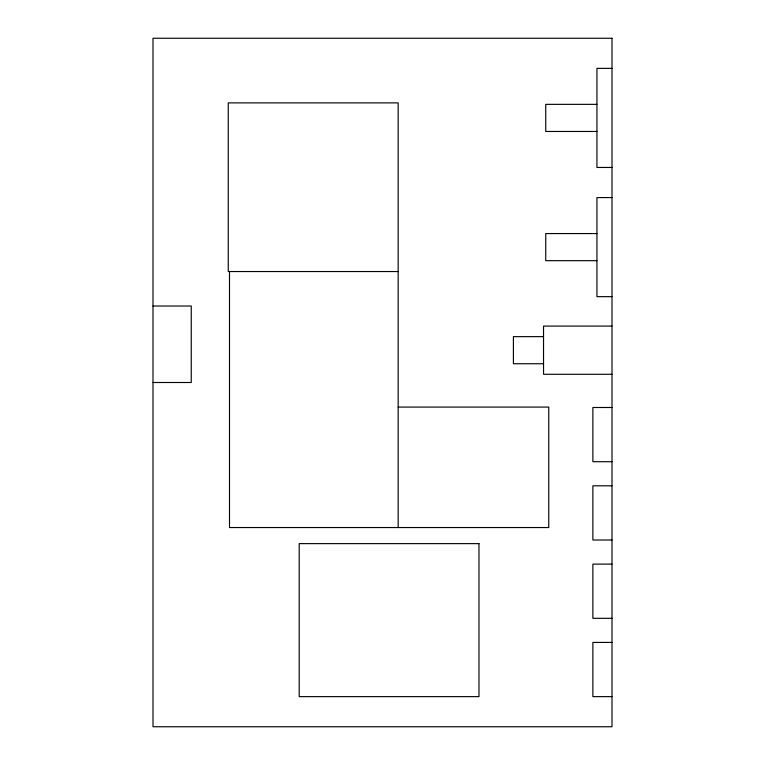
<?xml version="1.0" encoding="UTF-8"?>
<svg xmlns="http://www.w3.org/2000/svg" width="765" height="765" viewBox="0 0 765 765"><rect width="100%" height="100%" fill="white"/><g stroke="black" fill="none" stroke-linecap="round" stroke-linejoin="round"><path stroke-width="1.15" d="M612 68.372L596.939 68.372L596.939 167.459L612 167.459M596.939 104.356L545.741 104.356L545.741 131.465L596.939 131.465M612 197.571L596.939 197.571L596.939 296.657L612 296.657M596.939 233.564L545.741 233.564L545.741 260.674L596.939 260.674M398.163 271.537L228.247 271.537L228.247 102.883L398.163 102.883L398.163 527.544M153 306.019L191.25 306.019L191.25 382.5L153 382.5M612 326.091L543.533 326.091L543.533 374.286L612 374.286M543.533 336.638L513.411 336.638L513.411 363.738L543.533 363.738M398.163 407.076L548.754 407.076L548.754 527.544L229.5 527.544L229.5 271.537M612 407.496L592.875 407.496L592.875 461.706L612 461.706M612 485.804L592.875 485.804L592.875 540.014L612 540.014M612 564.111L592.875 564.111L592.875 618.321L612 618.321M612 642.418L592.875 642.418L592.875 696.628L612 696.628M612 38.25L153 38.25L153 726.75L612 726.75L612 38.25M478.976 543.628L299.201 543.628L299.201 696.628L478.976 696.628L478.976 543.628"/></g></svg>
